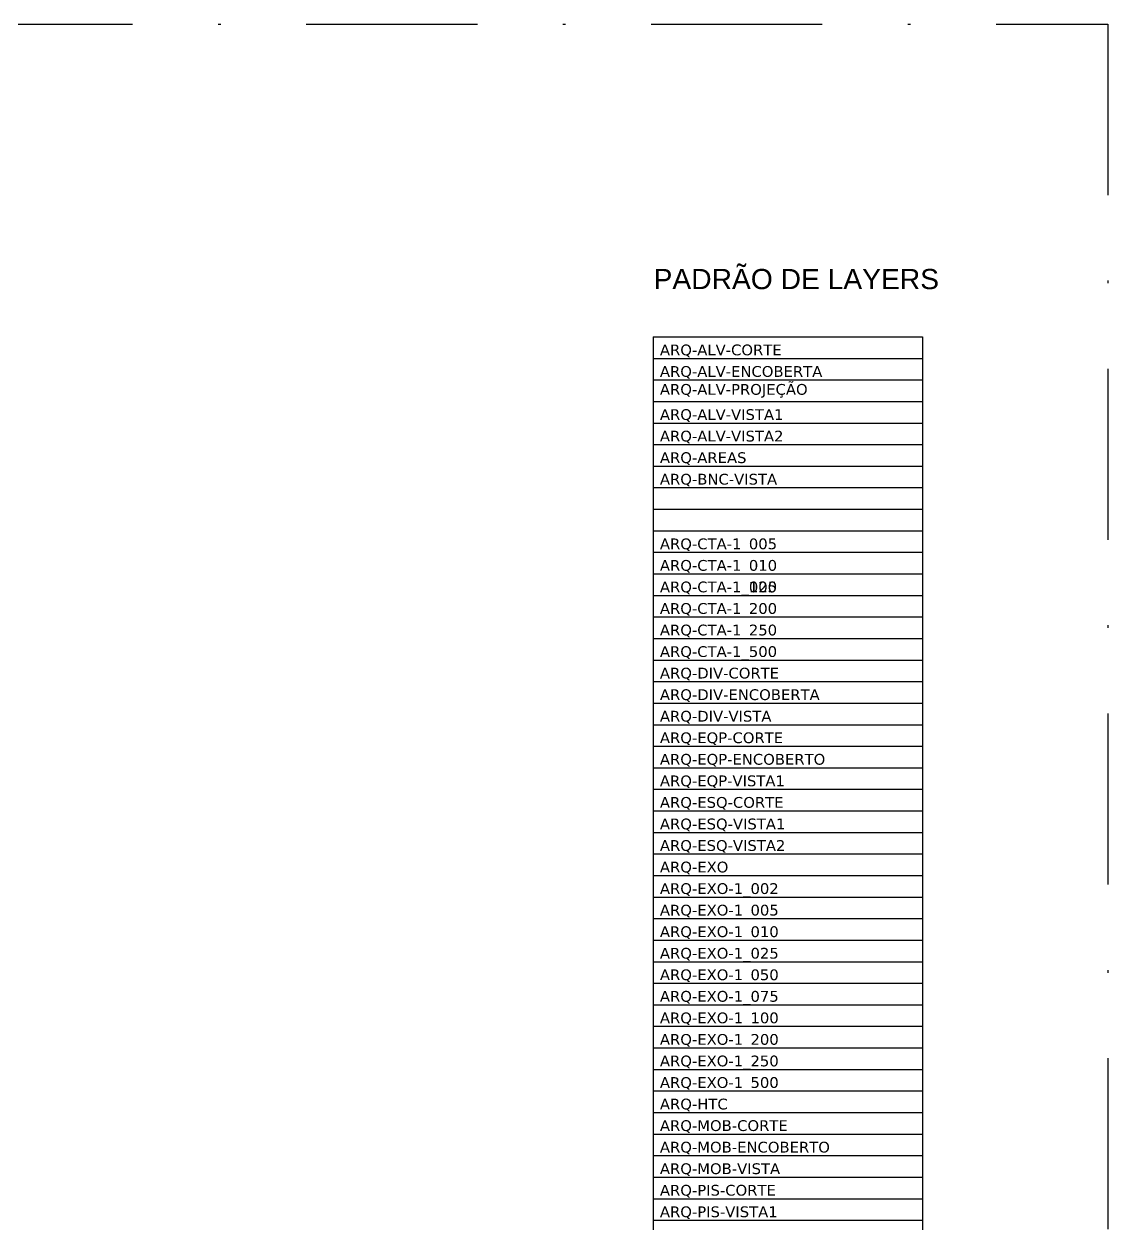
# Model space of a CAD drawing. Extents: x 386 to 569, y 47 to 136.
# Drawn here: x 529.17 to 569.41, y 91.35 to 135.91 of the extents above; entities that cross this region are included whole.
import ezdxf

# ---------------------------------------------------------------- set-up
doc = ezdxf.new("R2010")
doc.units = 0
doc.header["$LTSCALE"] = 0.005
for name, pattern in [('C5', [60, 50, -5, 0, -5]), ('CONTINU', [0]), ('DASHDOT', [25.4, 12.7, -6.35, 0, -6.35]), ('HIDDEN', [9.525, 6.35, -3.175])]:
    doc.linetypes.add(name, pattern=pattern)
doc.layers.get('0').update_dxf_attribs({"linetype": 'CONTINUOUS'})
for name, color, linetype in [('ARQ-ALV-CORTE', 4, 'CONTINUOUS'), ('ARQ-ALV-ENCOBERTA', 8, 'HIDDEN'), ('ARQ-ALV-PROJEÇÃO', 8, 'CONTINUOUS'), ('ARQ-ALV-VISTA1', 2, 'CONTINUOUS'), ('ARQ-ALV-VISTA2', 1, 'CONTINUOUS'), ('ARQ-AREAS', 7, 'CONTINUOUS'), ('ARQ-BNC-VISTA', 1, 'CONTINUOUS'), ('ARQ-CTA-1_005', 1, 'C5'), ('ARQ-CTA-1_010', 1, 'C5'), ('ARQ-CTA-1_025', 1, 'CONTINUOUS'), ('ARQ-CTA-1_100', 1, 'CONTINUOUS'), ('ARQ-CTA-1_200', 1, 'C5'), ('ARQ-CTA-1_250', 1, 'CONTINUOUS'), ('ARQ-CTA-1_500', 1, 'CONTINUOUS'), ('ARQ-DIV-CORTE', 2, 'CONTINUOUS'), ('ARQ-DIV-ENCOBERTA', 8, 'CONTINUOUS'), ('ARQ-DIV-VISTA', 1, 'CONTINUOUS'), ('ARQ-EQP-CORTE', 2, 'CONTINUOUS'), ('ARQ-EQP-ENCOBERTO', 8, 'CONTINUOUS'), ('ARQ-EQP-VISTA', 1, 'CONTINUOUS'), ('ARQ-ESQ-CORTE', 3, 'CONTINUOUS'), ('ARQ-ESQ-VISTA1', 2, 'CONTINUOUS'), ('ARQ-ESQ-VISTA2', 1, 'CONTINUOUS'), ('ARQ-EXO', 251, 'C5'), ('ARQ-EXO-1_002', 251, 'C5'), ('ARQ-EXO-1_005', 251, 'C5'), ('ARQ-EXO-1_010', 251, 'C5'), ('ARQ-EXO-1_025', 251, 'C5'), ('ARQ-EXO-1_050', 251, 'C5'), ('ARQ-EXO-1_100', 251, 'C5'), ('ARQ-EXO-1_200', 251, 'C5'), ('ARQ-EXO-1_250', 251, 'C5'), ('ARQ-EXO-1_500', 251, 'C5'), ('ARQ-HTC', 9, 'CONTINUOUS'), ('ARQ-MOB-CORTE', 2, 'CONTINUOUS'), ('ARQ-MOB-ENCOBERTO', 8, 'HIDDEN'), ('ARQ-MOB-VISTA', 1, 'CONTINU'), ('ARQ-PIS-CORTE', 2, 'CONTINUOUS'), ('ARQ-PIS-VISTA1', 1, 'CONTINUOUS'), ('ARQ-TXT', 2, 'CONTINUOUS')]:
    doc.layers.add(name, color=color, linetype=linetype)
doc.styles.add('ESC-50-A20', font='arial.ttf', dxfattribs={"height": 0.1})
doc.styles.get("Standard").update_dxf_attribs({"font": 'simplex.shx'})

msp = doc.modelspace()

# ---------------------------------------------------------------- linework, layer by layer
at = {"color": 251}
for p, q in [((552.52417, 124.29352), (562.52417, 124.29352)), ((552.52417, 124.29352), (552.52417, 52.29352)), ((562.52417, 124.29352), (562.52417, 52.26051)), ((552.52417, 123.49352), (562.52417, 123.49352)), ((552.52417, 122.69352), (562.52417, 122.69352)), ((552.52417, 121.89352), (562.52417, 121.89352)), ((552.52417, 121.09352), (562.52417, 121.09352)), ((552.52417, 120.29352), (562.52417, 120.29352)), ((552.52417, 119.49352), (562.52417, 119.49352)), ((552.52417, 118.69352), (562.52417, 118.69352)), ((552.52417, 117.89352), (562.52417, 117.89352)), ((552.52417, 117.09352), (562.52417, 117.09352)), ((552.52417, 116.29352), (562.52417, 116.29352)), ((552.52417, 115.49352), (562.52417, 115.49352)), ((552.52417, 114.69352), (562.52417, 114.69352)), ((552.52417, 113.89352), (562.52417, 113.89352)), ((552.52417, 113.09352), (562.52417, 113.09352)), ((552.52417, 112.29352), (562.52417, 112.29352)), ((552.52417, 111.49352), (562.52417, 111.49352)), ((552.52417, 110.69352), (562.52417, 110.69352)), ((552.52417, 109.89352), (562.52417, 109.89352)), ((552.52417, 109.09352), (562.52417, 109.09352)), ((552.52417, 108.29352), (562.52417, 108.29352)), ((552.52417, 107.49352), (562.52417, 107.49352)), ((552.52417, 106.69352), (562.52417, 106.69352)), ((552.52417, 105.89352), (562.52417, 105.89352)), ((552.52417, 105.09352), (562.52417, 105.09352)), ((552.52417, 104.29352), (562.52417, 104.29352)), ((552.52417, 103.49352), (562.52417, 103.49352)), ((552.52417, 102.69352), (562.52417, 102.69352)), ((552.52417, 101.89352), (562.52417, 101.89352)), ((552.52417, 101.09352), (562.52417, 101.09352)), ((552.52417, 100.29352), (562.52417, 100.29352)), ((552.52417, 99.49352), (562.52417, 99.49352)), ((552.52417, 98.69352), (562.52417, 98.69352)), ((552.52417, 97.89352), (562.52417, 97.89352)), ((552.52417, 97.09352), (562.52417, 97.09352)), ((552.52417, 96.29352), (562.52417, 96.29352)), ((552.52417, 95.49352), (562.52417, 95.49352)), ((552.52417, 94.69352), (562.52417, 94.69352)), ((552.52417, 93.89352), (562.52417, 93.89352)), ((552.52417, 93.09352), (562.52417, 93.09352)), ((552.52417, 92.29352), (562.52417, 92.29352)), ((552.52417, 91.49352), (562.52417, 91.49352))]:
    msp.add_line(p, q, dxfattribs=at)
at = {"linetype": 'DASHDOT', "ltscale": 100}
msp.add_lwpolyline([(386.05054, 135.90842), (569.40552, 135.90842), (569.40552, 46.57702), (386.05054, 46.57702)], close=True, dxfattribs=at)

# ---------------------------------------------------------------- texts
at = {"layer": 'ARQ-ALV-CORTE', "insert": (552.77417, 124.00742), "char_height": 0.4, "attachment_point": 1}
msp.add_mtext_dynamic_manual_height_columns('{\\fVerdana|b0|i0|c0|p34;ARQ-ALV-CORTE}', width=14.415678, gutter_width=12.5, heights=[0], dxfattribs=at)
at = {"layer": 'ARQ-ALV-ENCOBERTA', "insert": (552.77417, 123.20742), "char_height": 0.4, "attachment_point": 1}
msp.add_mtext_dynamic_manual_height_columns('{\\fVerdana|b0|i0|c0|p34;ARQ-ALV-ENCOBERTA}', width=14.415678, gutter_width=12.5, heights=[0], dxfattribs=at)
at = {"layer": 'ARQ-ALV-PROJEÇÃO', "insert": (552.77417, 122.54228), "char_height": 0.4, "attachment_point": 1}
msp.add_mtext_dynamic_manual_height_columns('{\\fVerdana|b0|i0|c0|p34;ARQ-ALV-PROJEÇÃO}', width=14.415678, gutter_width=12.5, heights=[0], dxfattribs=at)
at = {"layer": 'ARQ-ALV-VISTA1', "insert": (552.77417, 121.60742), "char_height": 0.4, "attachment_point": 1}
msp.add_mtext_dynamic_manual_height_columns('{\\fVerdana|b0|i0|c0|p34;ARQ-ALV-VISTA1}', width=14.415678, gutter_width=12.5, heights=[0], dxfattribs=at)
at = {"layer": 'ARQ-ALV-VISTA2', "insert": (552.77417, 120.80742), "char_height": 0.4, "attachment_point": 1}
msp.add_mtext_dynamic_manual_height_columns('{\\fVerdana|b0|i0|c0|p34;ARQ-ALV-VISTA2}', width=14.415678, gutter_width=12.5, heights=[0], dxfattribs=at)
at = {"layer": 'ARQ-AREAS', "insert": (552.77417, 120.00742), "char_height": 0.4, "attachment_point": 1}
msp.add_mtext_dynamic_manual_height_columns('{\\fVerdana|b0|i0|c0|p34;ARQ-AREAS}', width=14.415678, gutter_width=12.5, heights=[0], dxfattribs=at)
at = {"layer": 'ARQ-BNC-VISTA', "insert": (552.77417, 119.20742), "char_height": 0.4, "attachment_point": 1}
msp.add_mtext_dynamic_manual_height_columns('{\\fVerdana|b0|i0|c0|p34;ARQ-BNC-VISTA}', width=14.415678, gutter_width=12.5, heights=[0], dxfattribs=at)
at = {"layer": 'ARQ-CTA-1_005', "insert": (552.77417, 116.80742), "char_height": 0.4, "attachment_point": 1}
msp.add_mtext_dynamic_manual_height_columns('{\\fVerdana|b0|i0|c0|p34;ARQ-CTA-1_005}', width=14.415678, gutter_width=12.5, heights=[0], dxfattribs=at)
at = {"layer": 'ARQ-CTA-1_010', "insert": (552.77417, 116.00742), "char_height": 0.4, "attachment_point": 1}
msp.add_mtext_dynamic_manual_height_columns('{\\fVerdana|b0|i0|c0|p34;ARQ-CTA-1_010}', width=14.415678, gutter_width=12.5, heights=[0], dxfattribs=at)
at = {"layer": 'ARQ-CTA-1_025', "insert": (552.77417, 115.20742), "char_height": 0.4, "attachment_point": 1}
msp.add_mtext_dynamic_manual_height_columns('{\\fVerdana|b0|i0|c0|p34;ARQ-CTA-1_025}', width=14.415678, gutter_width=12.5, heights=[0], dxfattribs=at)
at = {"layer": 'ARQ-CTA-1_100', "insert": (552.77417, 115.20742), "char_height": 0.4, "attachment_point": 1}
msp.add_mtext_dynamic_manual_height_columns('{\\fVerdana|b0|i0|c0|p34;ARQ-CTA-1_100}', width=14.415678, gutter_width=12.5, heights=[0], dxfattribs=at)
at = {"layer": 'ARQ-CTA-1_200', "insert": (552.77417, 114.40742), "char_height": 0.4, "attachment_point": 1}
msp.add_mtext_dynamic_manual_height_columns('{\\fVerdana|b0|i0|c0|p34;ARQ-CTA-1_200}', width=14.415678, gutter_width=12.5, heights=[0], dxfattribs=at)
at = {"layer": 'ARQ-CTA-1_250', "insert": (552.77417, 113.60742), "char_height": 0.4, "attachment_point": 1}
msp.add_mtext_dynamic_manual_height_columns('{\\fVerdana|b0|i0|c0|p34;ARQ-CTA-1_250}', width=14.415678, gutter_width=12.5, heights=[0], dxfattribs=at)
at = {"layer": 'ARQ-CTA-1_500', "insert": (552.77417, 112.80742), "char_height": 0.4, "attachment_point": 1}
msp.add_mtext_dynamic_manual_height_columns('{\\fVerdana|b0|i0|c0|p34;ARQ-CTA-1_500}', width=14.415678, gutter_width=12.5, heights=[0], dxfattribs=at)
at = {"layer": 'ARQ-DIV-CORTE', "insert": (552.77417, 112.00742), "char_height": 0.4, "attachment_point": 1}
msp.add_mtext_dynamic_manual_height_columns('{\\fVerdana|b0|i0|c0|p34;ARQ-DIV-CORTE}', width=14.415678, gutter_width=12.5, heights=[0], dxfattribs=at)
at = {"layer": 'ARQ-DIV-ENCOBERTA', "insert": (552.77417, 111.20742), "char_height": 0.4, "attachment_point": 1}
msp.add_mtext_dynamic_manual_height_columns('{\\fVerdana|b0|i0|c0|p34;ARQ-DIV-ENCOBERTA}', width=14.415678, gutter_width=12.5, heights=[0], dxfattribs=at)
at = {"layer": 'ARQ-DIV-VISTA', "insert": (552.77417, 110.40742), "char_height": 0.4, "attachment_point": 1}
msp.add_mtext_dynamic_manual_height_columns('{\\fVerdana|b0|i0|c0|p34;ARQ-DIV-VISTA}', width=14.415678, gutter_width=12.5, heights=[0], dxfattribs=at)
at = {"layer": 'ARQ-EQP-CORTE', "insert": (552.77417, 109.60742), "char_height": 0.4, "attachment_point": 1}
msp.add_mtext_dynamic_manual_height_columns('{\\fVerdana|b0|i0|c0|p34;ARQ-EQP-CORTE}', width=14.415678, gutter_width=12.5, heights=[0], dxfattribs=at)
at = {"layer": 'ARQ-EQP-ENCOBERTO', "insert": (552.77417, 108.80742), "char_height": 0.4, "attachment_point": 1}
msp.add_mtext_dynamic_manual_height_columns('{\\fVerdana|b0|i0|c0|p34;ARQ-EQP-ENCOBERTO}', width=14.415678, gutter_width=12.5, heights=[0], dxfattribs=at)
at = {"layer": 'ARQ-EQP-VISTA', "insert": (552.77417, 108.00742), "char_height": 0.4, "attachment_point": 1}
msp.add_mtext_dynamic_manual_height_columns('{\\fVerdana|b0|i0|c0|p34;ARQ-EQP-VISTA1}', width=14.415678, gutter_width=12.5, heights=[0], dxfattribs=at)
at = {"layer": 'ARQ-ESQ-CORTE', "insert": (552.77417, 107.20742), "char_height": 0.4, "attachment_point": 1}
msp.add_mtext_dynamic_manual_height_columns('{\\fVerdana|b0|i0|c0|p34;ARQ-ESQ-CORTE}', width=9.75, gutter_width=12.5, heights=[0], dxfattribs=at)
at = {"layer": 'ARQ-ESQ-VISTA1', "insert": (552.77417, 106.40742), "char_height": 0.4, "attachment_point": 1}
msp.add_mtext_dynamic_manual_height_columns('{\\fVerdana|b0|i0|c0|p34;ARQ-ESQ-VISTA1}', width=9.75, gutter_width=12.5, heights=[0], dxfattribs=at)
at = {"layer": 'ARQ-ESQ-VISTA2', "insert": (552.77417, 105.60742), "char_height": 0.4, "attachment_point": 1}
msp.add_mtext_dynamic_manual_height_columns('{\\fVerdana|b0|i0|c0|p34;ARQ-ESQ-VISTA2}', width=14.415678, gutter_width=12.5, heights=[0], dxfattribs=at)
at = {"layer": 'ARQ-EXO', "insert": (552.77417, 104.80742), "char_height": 0.4, "attachment_point": 1}
msp.add_mtext_dynamic_manual_height_columns('{\\fVerdana|b0|i0|c0|p34;ARQ-EXO}', width=14.415678, gutter_width=12.5, heights=[0], dxfattribs=at)
at = {"layer": 'ARQ-EXO-1_002', "insert": (552.77417, 104.00742), "char_height": 0.4, "attachment_point": 1}
msp.add_mtext_dynamic_manual_height_columns('{\\fVerdana|b0|i0|c0|p34;ARQ-EXO-1_002}', width=14.415678, gutter_width=12.5, heights=[0], dxfattribs=at)
at = {"layer": 'ARQ-EXO-1_005', "insert": (552.77417, 103.20742), "char_height": 0.4, "attachment_point": 1}
msp.add_mtext_dynamic_manual_height_columns('{\\fVerdana|b0|i0|c0|p34;ARQ-EXO-1_005}', width=14.415678, gutter_width=12.5, heights=[0], dxfattribs=at)
at = {"layer": 'ARQ-EXO-1_010', "insert": (552.77417, 102.40742), "char_height": 0.4, "attachment_point": 1}
msp.add_mtext_dynamic_manual_height_columns('{\\fVerdana|b0|i0|c0|p34;ARQ-EXO-1_010}', width=14.415678, gutter_width=12.5, heights=[0], dxfattribs=at)
at = {"layer": 'ARQ-EXO-1_025', "insert": (552.77417, 101.60742), "char_height": 0.4, "attachment_point": 1}
msp.add_mtext_dynamic_manual_height_columns('{\\fVerdana|b0|i0|c0|p34;ARQ-EXO-1_025}', width=14.415678, gutter_width=12.5, heights=[0], dxfattribs=at)
at = {"layer": 'ARQ-EXO-1_050', "char_height": 0.4, "attachment_point": 1}
for s, insert in [('{\\fVerdana|b0|i0|c0|p34;ARQ-EXO-1_050}', (552.77417, 100.80742)), ('{\\fVerdana|b0|i0|c0|p34;ARQ-EXO-1_075}', (552.77417, 100.00742))]:
    msp.add_mtext_dynamic_manual_height_columns(s, width=14.415678, gutter_width=12.5, heights=[0], dxfattribs=dict(at, insert=insert))
at = {"layer": 'ARQ-EXO-1_100', "insert": (552.77417, 99.20742), "char_height": 0.4, "attachment_point": 1}
msp.add_mtext_dynamic_manual_height_columns('{\\fVerdana|b0|i0|c0|p34;ARQ-EXO-1_100}', width=14.415678, gutter_width=12.5, heights=[0], dxfattribs=at)
at = {"layer": 'ARQ-EXO-1_200', "insert": (552.77417, 98.40742), "char_height": 0.4, "attachment_point": 1}
msp.add_mtext_dynamic_manual_height_columns('{\\fVerdana|b0|i0|c0|p34;ARQ-EXO-1_200}', width=14.415678, gutter_width=12.5, heights=[0], dxfattribs=at)
at = {"layer": 'ARQ-EXO-1_250', "insert": (552.77417, 97.60742), "char_height": 0.4, "attachment_point": 1}
msp.add_mtext_dynamic_manual_height_columns('{\\fVerdana|b0|i0|c0|p34;ARQ-EXO-1_250}', width=14.415678, gutter_width=12.5, heights=[0], dxfattribs=at)
at = {"layer": 'ARQ-EXO-1_500', "insert": (552.77417, 96.80742), "char_height": 0.4, "attachment_point": 1}
msp.add_mtext_dynamic_manual_height_columns('{\\fVerdana|b0|i0|c0|p34;ARQ-EXO-1_500}', width=14.415678, gutter_width=12.5, heights=[0], dxfattribs=at)
at = {"layer": 'ARQ-HTC', "insert": (552.77417, 96.00742), "char_height": 0.4, "attachment_point": 1}
msp.add_mtext_dynamic_manual_height_columns('{\\fVerdana|b0|i0|c0|p34;ARQ-HTC}', width=14.415678, gutter_width=12.5, heights=[0], dxfattribs=at)
at = {"layer": 'ARQ-MOB-CORTE', "insert": (552.77417, 95.20742), "char_height": 0.4, "attachment_point": 1}
msp.add_mtext_dynamic_manual_height_columns('{\\fVerdana|b0|i0|c0|p34;ARQ-MOB-CORTE}', width=14.415678, gutter_width=12.5, heights=[0], dxfattribs=at)
at = {"layer": 'ARQ-MOB-ENCOBERTO', "insert": (552.77417, 94.40742), "char_height": 0.4, "attachment_point": 1}
msp.add_mtext_dynamic_manual_height_columns('{\\fVerdana|b0|i0|c0|p34;ARQ-MOB-ENCOBERTO}', width=14.415678, gutter_width=12.5, heights=[0], dxfattribs=at)
at = {"layer": 'ARQ-MOB-VISTA', "insert": (552.77417, 93.60742), "char_height": 0.4, "attachment_point": 1}
msp.add_mtext_dynamic_manual_height_columns('{\\fVerdana|b0|i0|c0|p34;ARQ-MOB-VISTA}', width=14.415678, gutter_width=12.5, heights=[0], dxfattribs=at)
at = {"layer": 'ARQ-PIS-CORTE', "insert": (552.77417, 92.80742), "char_height": 0.4, "attachment_point": 1}
msp.add_mtext_dynamic_manual_height_columns('{\\fVerdana|b0|i0|c0|p34;ARQ-PIS-CORTE}', width=14.415678, gutter_width=12.5, heights=[0], dxfattribs=at)
at = {"layer": 'ARQ-PIS-VISTA1', "insert": (552.77417, 92.00742), "char_height": 0.4, "attachment_point": 1}
msp.add_mtext_dynamic_manual_height_columns('{\\fVerdana|b0|i0|c0|p34;ARQ-PIS-VISTA1}', width=14.415678, gutter_width=12.5, heights=[0], dxfattribs=at)
at = {"layer": 'ARQ-TXT', "insert": (552.53847, 126.81394), "char_height": 0.75, "attachment_point": 1, "style": 'ESC-50-A20'}
msp.add_mtext_dynamic_manual_height_columns('PADRÃO DE LAYERS', width=12.9665773, gutter_width=12.5, heights=[0], dxfattribs=at)

doc.saveas('drawing.dxf')
